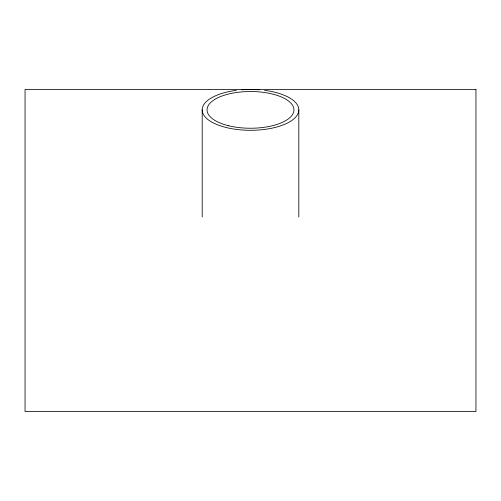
<?xml version="1.0" encoding="UTF-8"?>
<svg xmlns="http://www.w3.org/2000/svg" width="501" height="501" viewBox="0 0 501 501"><rect width="100%" height="100%" fill="white"/><g stroke="black" fill="none" stroke-linecap="round" stroke-linejoin="round"><path stroke-width="0.75" d="M298.809 109.882L298.809 216.996M202.191 109.882L202.191 216.996M264.515 90.343A48.309 20.416 0 0 1 289.772 121.774A48.309 20.416 0 0 1 211.228 121.774A48.309 20.416 0 0 1 236.485 90.343M241.839 89.798A48.309 20.416 0 0 1 259.161 89.798M475.95 89.466L25.05 89.466L25.05 411.534L475.95 411.534L475.95 89.466M228.782 125.782A43.437 18.355 0 0 0 293.937 109.882A43.437 18.355 0 0 0 228.782 93.981A43.437 18.355 0 0 0 228.782 125.782"/></g></svg>
